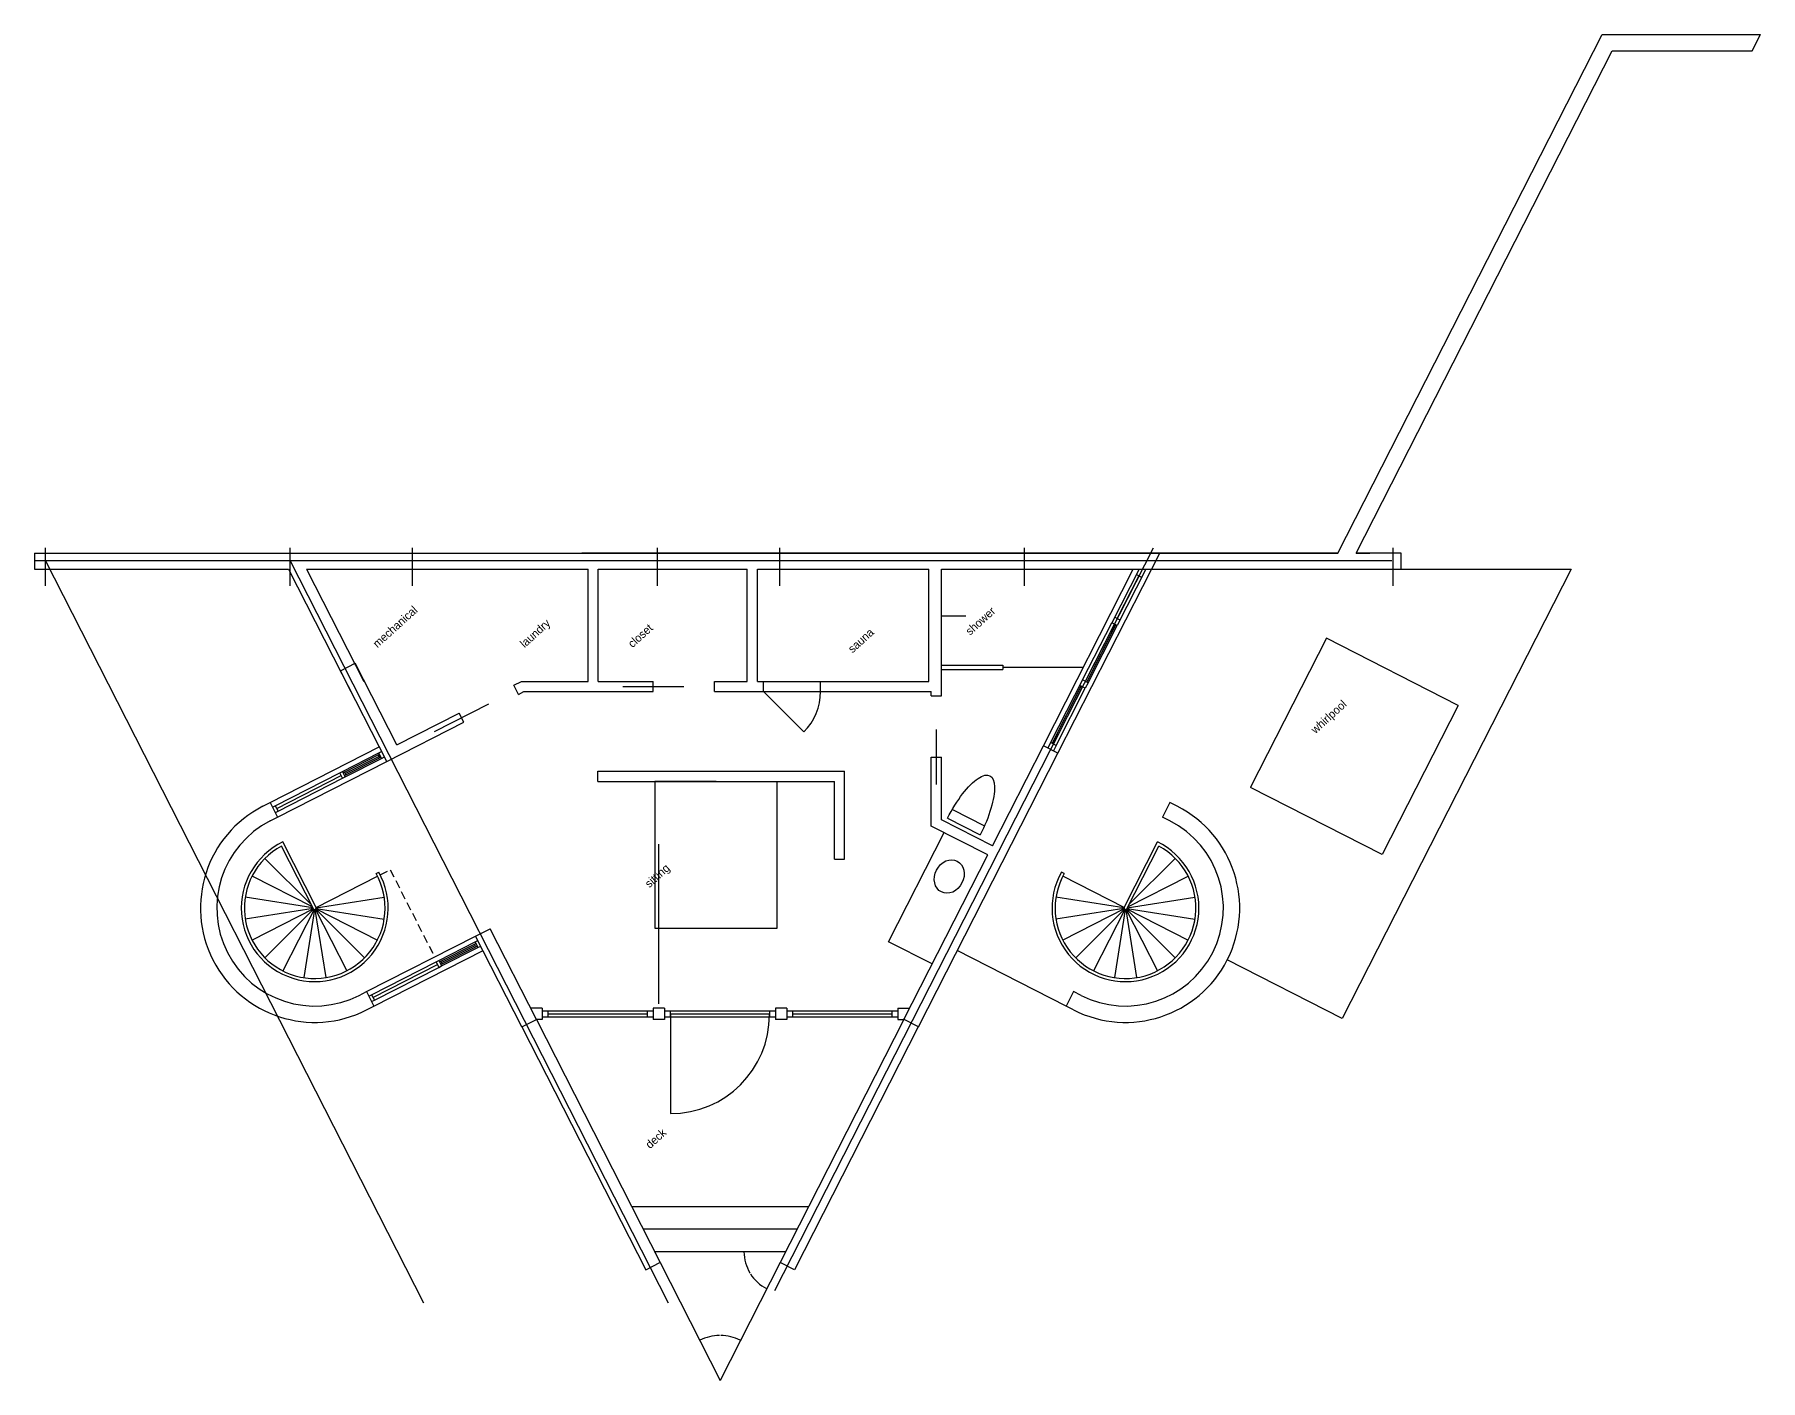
# Model space of a CAD drawing. Header units: inches. Extents: x -43639 to 75791, y -33466 to 47612.
# Drawn here: x 16189 to 17035, y 5162 to 5822 of the extents above; entities that cross this region are included whole.
import ezdxf

# ---------------------------------------------------------------- set-up
doc = ezdxf.new("R2010")
doc.units = ezdxf.units.IN
doc.header["$LTSCALE"] = 8
doc.header["$MEASUREMENT"] = 0
doc.linetypes.add('DASHED', pattern=[0.75, 0.5, -0.25])
doc.layers.get('Defpoints').update_dxf_attribs({"linetype": 'CONTINUOUS'})
for name, color, linetype in [('A-Elev', 7, 'CONTINUOUS'), ('A-fixtures', 140, 'CONTINUOUS'), ('A-millwork', 252, 'CONTINUOUS'), ('A-walls', 7, 'CONTINUOUS')]:
    doc.layers.add(name, color=color, linetype=linetype)
doc.styles.get("Standard").update_dxf_attribs({"font": 'txt', "height": 0.2})
doc.dimstyles.get("Standard").update_dxf_attribs({"dimtxt": 0.18, "dimasz": 0.18, "dimexe": 0.18, "dimexo": 0.0625, "dimgap": 0.09, "dimtad": 0, "dimtih": 1, "dimtoh": 1, "dimdec": 4, "dimzin": 0, "dimdsep": 46, "dimtxsty": 'Standard', "dimcen": 0.09, "dimadec": 0, "dimazin": 0, "dimtfac": 1, "dimtdec": 4, "dimtofl": 0, "dimtmove": 0, "dimatfit": 3, "dimfxl": 0, "dimtolj": 1, "dimtzin": 0, "dimarcsym": 0})

# ---------------------------------------------------------------- blocks, each defined once
blk = doc.blocks.new('*D65')
at = {"layer": 'A-Elev', "color": 0, "lineweight": -2}
for start, end in [(180.50201, 210.88056), (212.12357, 242.49799)]:
    blk.add_arc((16557.41, 5225.27), 20.54, start, end, dxfattribs=at)
at = {"layer": 'A-Elev', "color": 0}
for points in [[(16536.83, 5225.09), (16536.89, 5225.09), (16536.86, 5225.27)], [(16547.93, 5207.07), (16547.91, 5207.02), (16548.08, 5206.96)]]:
    blk.add_solid(points, dxfattribs=at)
at = {"layer": 'Defpoints', "color": 0}
for p in [(16492.89, 5225.27, -25128), (16557.35, 5225.27, -25128), (16538.23, 5217.9), (16554.62, 5219.79, -8376), (16525.18, 5162.01, -8376)]:
    blk.add_point(p, dxfattribs=at)
at = {"layer": 'A-Elev', "color": 0, "insert": (16539.89, 5214.53), "char_height": 0.2, "attachment_point": 5}
blk.add_mtext('\\A1;63°', dxfattribs=at)
blk = doc.blocks.new('*D66')
at = {"layer": 'A-Elev', "color": 0, "lineweight": -2}
for start, end in [(90.83897, 116.53296), (63.46704, 89.16103)]:
    blk.add_arc((16525.18, 5162.01), 22.08, start, end, dxfattribs=at)
at = {"layer": 'A-Elev', "color": 0}
for points in [[(16515.33, 5181.74), (16515.3, 5181.8), (16515.15, 5181.69)], [(16535.06, 5181.8), (16535.03, 5181.74), (16535.2, 5181.69)]]:
    blk.add_solid(points, dxfattribs=at)
at = {"layer": 'Defpoints', "color": 0}
for p in [(16495.74, 5219.79, -8376), (16554.62, 5219.79, -8376), (16528.63, 5183.82), (16525.18, 5162.01, -8376), (16525.18, 5162.01, -8376)]:
    blk.add_point(p, dxfattribs=at)
at = {"layer": 'A-Elev', "color": 0, "insert": (16525.18, 5184.1), "char_height": 0.2, "attachment_point": 5}
blk.add_mtext('\\A1;54°', dxfattribs=at)

msp = doc.modelspace()

# ---------------------------------------------------------------- linework, layer by layer
at = {"layer": 'A-Elev', "elevation": -8375.99907}
msp.add_lwpolyline([(16523.20206, 5455.67419), (16493.20206, 5455.67419), (16493.20206, 5383.67419), (16553.20206, 5383.67419), (16553.20206, 5455.67419)], dxfattribs=at)
at = {"layer": 'A-fixtures'}
for p, q in [((16639.04356, 5441.96259, -8375.99122), (16654.8239, 5433.92211, -8375.99122)), ((16636.64472, 5437.57323, -8375.99122), (16652.68284, 5429.4014, -8375.99122))]:
    msp.add_line(p, q, dxfattribs=at)
at = {"layer": 'A-fixtures', "extrusion": (0, 0, -1)}
msp.add_ellipse((16644.66378, 5433.48732, -8375.99122), major_axis=(12.71173, 24.94818), ratio=0.321428571, start_param=4.71238898, end_param=7.853981634, dxfattribs=at)
at = {"layer": 'A-millwork'}
for p, q in [((16607.77279, 5377.08836, -8375.99618), (16635.01222, 5430.54875, -8375.99973)), ((16629.15695, 5366.19259, -8375.99477), (16607.77279, 5377.08836, -8375.99618))]:
    msp.add_line(p, q, dxfattribs=at)
msp.add_arc((16546.4434, 5499.67419, -8375.99122), 28, 315, 360, dxfattribs=at)
at = {"layer": 'A-walls'}
for p, q in [((16828.0677, 5567.48948, 0.00303), (16957.62055, 5821.75126, 0.00303)), ((17031.11547, 5813.75126, -5.87744), (17035.19167, 5821.75126, 8370.12256)), ((16837.04631, 5567.48948, 0.00303), (16962.52295, 5813.75126, 0.00303)), ((16189.0939, 5567.48948, -8376), (16828.0677, 5567.48948, -8376)), ((16189.0939, 5567.48948, -8376), (16189.0939, 5559.67419, -8376)), ((16828.0677, 5567.48948, -8376), (16457.3581, 5567.48948, -8376)), ((16859.09665, 5567.48948, -8376), (16837.04631, 5567.48948, -8376)), ((16837.04631, 5567.48948, -8376), (16843.63169, 5567.48948, -8376)), ((16859.09665, 5559.67419, 8370.12256), (16859.09665, 5567.48948, 8370.12256)), ((16189.0939, 5559.67419, -8376), (16313.58239, 5559.67419, -8376)), ((16313.58239, 5559.67419, -8376), (16344.15391, 5499.67419, -8376)), ((16322.50532, 5559.67419, -8376), (16460.4434, 5559.67419, -8376)), ((16322.50532, 5559.67419, -8376), (16350.52922, 5504.67419, -8376)), ((16460.4434, 5504.67419, -8376.00645), (16460.4434, 5559.67419, -8376.00645)), ((16465.4434, 5504.67419, -8376.00645), (16465.4434, 5559.67419, -8376.00645)), ((16465.4434, 5559.67419, -8376), (16538.4434, 5559.67419, -8376)), ((16538.4434, 5504.67419, -8376.00488), (16538.4434, 5559.67419, -8376.00488)), ((16543.4434, 5504.67419, -8376.00488), (16543.4434, 5559.67419, -8376.00488)), ((16543.4434, 5559.67419, -8376), (16627.50016, 5559.67419, -8376)), ((16627.50016, 5504.67419, -8375.98634), (16627.50016, 5559.67419, -8375.98634)), ((16633.71815, 5500.58217, -8375.99122), (16633.71815, 5559.67419, -8375.99122)), ((16633.71815, 5559.67419, -8376), (16859.09665, 5559.67419, -8376)), ((16730.54656, 5559.67419, -8376), (16717.18867, 5533.45784, -8376)), ((16733.91354, 5559.67419, -8376), (16719.86169, 5532.09587, -8376)), ((16719.88715, 5535.44988, -8376), (16730.5211, 5556.32019, -8376)), ((16645.71815, 5536.58217, -8376.00215), (16633.71815, 5536.58217, -8375.99122)), ((16704.22448, 5504.71015, -8376), (16718.52518, 5532.77686, -8376)), ((16704.89273, 5504.36966, -8376), (16719.19343, 5532.43636, -8376)), ((16705.56099, 5504.02917, -8376), (16719.86169, 5532.09587, -8376)), ((16339.05041, 5509.93062, 8370.12497), (16346.30876, 5513.62893, 8370.12497)), ((16361.74214, 5465.39559, 8370.12256), (16339.05041, 5509.93062, 8370.12256)), ((16366.73054, 5473.54893, 8370.12256), (16346.30876, 5513.62893, 8370.12256)), ((16633.71815, 5512.58217, -8376.00488), (16663.71815, 5512.58217, -8376.00488)), ((16633.71815, 5510.58217, -8376.00488), (16663.71815, 5510.58217, -8376.00488)), ((16663.71815, 5512.58217, -8376.00488), (16663.71815, 5510.58217, -8376.00488)), ((16424.07472, 5502.76725, 8370.12256), (16427.8173, 5504.67419, 8370.12256)), ((16426.34467, 5498.31222, 8370.12256), (16424.07472, 5502.76725, 8370.12256)), ((16426.34467, 5498.31222, 8370.12256), (16429.01769, 5499.67419, 8370.12256)), ((16427.8173, 5504.67419, -8376), (16460.4434, 5504.67419, -8376)), ((16429.01769, 5499.67419, -8375.99487), (16492.4434, 5499.67419, -8375.99079)), ((16465.4434, 5504.67419, -8376.00645), (16492.4434, 5504.67419, -8375.98677)), ((16477.4434, 5502.17419, -8375.99079), (16507.4434, 5502.17419, -8375.99079)), ((16492.4434, 5499.67419, -8375.99079), (16492.4434, 5504.67419, -8375.99079)), ((16522.4434, 5504.67419, -8375.99122), (16538.4434, 5504.67419, -8375.99122)), ((16522.4434, 5499.67419, -8375.98634), (16522.4434, 5504.67419, -8375.98634)), ((16522.4434, 5499.67419, -8375.98634), (16548.22541, 5499.67419, -8375.98634)), ((16543.4434, 5504.67419, -8375.99122), (16546.4434, 5504.67419, -8375.99122)), ((16546.4434, 5499.67419, -8375.99122), (16546.4434, 5504.67419, -8375.99122)), ((16546.4434, 5499.67419, -8375.99122), (16566.24239, 5479.8752, -8376.00419)), ((16574.4434, 5499.67419, -8375.99122), (16574.4434, 5504.67419, -8375.99122)), ((16574.4434, 5504.67419, -8375.98634), (16627.50016, 5504.67419, -8375.98634)), ((16574.4434, 5499.67419, -8375.99122), (16628.71815, 5499.67419, -8375.99122)), ((16628.71815, 5497.58217, -8375.99122), (16628.71815, 5499.67419, -8375.99122)), ((16633.71815, 5497.58217, -8375.99122), (16633.71815, 5500.58217, -8375.99122)), ((16702.88797, 5505.39114, -8376), (16687.22529, 5474.65141, -8376)), ((16687.89355, 5474.31092, -8376), (16702.19425, 5502.37762, -8376)), ((16688.5618, 5473.97043, -8376), (16702.8625, 5502.03713, -8376)), ((16705.56099, 5504.02917, -8376), (16704.19901, 5501.35615, -8376)), ((16385.1144, 5480.11016, 8370.12256), (16411.8446, 5493.72988, 8370.12256)), ((16628.71815, 5497.58217, -8375.99122), (16633.71815, 5497.58217, -8375.99122)), ((16361.74214, 5465.39559, 8370.12256), (16399.61447, 5484.69251, 8370.12256)), ((16366.73054, 5473.54893, 8370.12256), (16397.34452, 5489.14754, 8370.12256)), ((16399.61447, 5484.69251, 8370.12256), (16397.34452, 5489.14754, 8370.12256)), ((16631.21815, 5454.08217, -8375.99366), (16631.21815, 5481.08217, -8375.98878)), ((16687.22529, 5474.65141, -8376), (16685.86332, 5471.97839, -8376)), ((16341.4378, 5459.53931, 8370.12256), (16357.92142, 5467.93814, 8370.12256)), ((16358.24918, 5468.94689, 8370.12256), (16357.58093, 5468.60639, 8370.12256)), ((16357.58093, 5468.60639, 8370.12256), (16358.26191, 5467.26988, 8370.12256)), ((16357.90869, 5469.61514, 8370.12256), (16359.2452, 5470.29613, 8370.12256)), ((16359.27066, 5466.94212, 8370.12256), (16357.90869, 5469.61514, 8370.12256)), ((16358.26191, 5467.26988, 8370.12256), (16358.93017, 5467.61038, 8370.12256)), ((16359.27066, 5466.94212, 8370.12256), (16360.60717, 5467.62311, 8370.12256)), ((16622.39785, 5335.3056, -8376), (16690.76386, 5469.48144, -8376)), ((16628.71815, 5433.75574, -8375.99122), (16628.71815, 5467.58217, -8375.99122)), ((16633.71815, 5436.81974, -8375.99122), (16633.71815, 5467.58217, -8375.99122)), ((16658.66633, 5424.10801, -8375.99739), (16683.63581, 5473.11337, -8376)), ((16689.89831, 5473.28944, -8376), (16688.53634, 5470.61642, -8376)), ((16307.8023, 5442.40117, 8370.12256), (16339.43303, 5458.51783, 8370.12256)), ((16338.75205, 5459.85434, 8370.12256), (16340.08856, 5460.53533, 8370.12256)), ((16340.11402, 5457.18132, 8370.12256), (16338.75205, 5459.85434, 8370.12256)), ((16341.45053, 5457.86231, 8370.12256), (16340.08856, 5460.53533, 8370.12256)), ((16340.11402, 5457.18132, 8370.12256), (16341.45053, 5457.86231, 8370.12256)), ((16341.0973, 5460.20757, 8370.12256), (16340.42905, 5459.86708, 8370.12256)), ((16341.0973, 5460.20757, 8370.12256), (16341.77829, 5458.87106, 8370.12256)), ((16341.11004, 5458.53057, 8370.12256), (16341.77829, 5458.87106, 8370.12256)), ((16465.17871, 5455.67419, -8375.99785), (16465.17871, 5460.67419, -8375.99785)), ((16586.22541, 5417.49914, -8376.00021), (16586.22541, 5460.67419, -8376.00021)), ((16581.22541, 5417.49914, -8376.00021), (16581.22541, 5455.67419, -8376.00021)), ((16301.0416, 5443.44573, 8370.12256), (16304.64983, 5445.28421, 8370.12256)), ((16304.64983, 5445.28421, 8370.12256), (16308.28175, 5438.15616, 8370.12256)), ((16305.78481, 5443.0567, 8370.12256), (16307.12132, 5443.73768, 8370.12256)), ((16307.12132, 5443.73768, 8370.12256), (16308.48329, 5441.06466, 8370.12256)), ((16307.14678, 5440.38368, 8370.12256), (16308.48329, 5441.06466, 8370.12256)), ((16745.7076, 5445.28421, 8370.12256), (16742.07567, 5438.15616, 8370.12256)), ((16749.31583, 5443.44573, 8370.12256), (16745.7076, 5445.28421, 8370.12256)), ((16304.67352, 5436.31767, 8370.12256), (16308.28175, 5438.15616, 8370.12256)), ((16745.68391, 5436.31767, 8370.12256), (16742.07567, 5438.15616, 8370.12256)), ((16581.22541, 5417.49914, -8376.00509), (16586.22541, 5417.49914, -8376.00509)), ((16615.26543, 5338.92894, -8375.99858), (16656.39638, 5419.65298, -8375.99122)), ((16405.32523, 5379.85896, 8370.12803), (16412.40908, 5383.46836, 8370.12803)), ((16435.10081, 5338.93333, 8370.12256), (16412.40908, 5383.46836, 8370.12256)), ((16388.65281, 5366.87463, 8370.12256), (16405.13643, 5375.27346, 8370.12256)), ((16404.79594, 5375.94171, 8370.12256), (16405.46419, 5376.28221, 8370.12256)), ((16405.47692, 5374.6052, 8370.12256), (16404.79594, 5375.94171, 8370.12256)), ((16405.1237, 5376.95046, 8370.12256), (16406.46021, 5377.63145, 8370.12256)), ((16405.1237, 5376.95046, 8370.12256), (16406.48567, 5374.27744, 8370.12256)), ((16428.01696, 5335.32393, 8370.12256), (16405.32523, 5379.85896, 8370.12256)), ((16406.14518, 5374.9457, 8370.12256), (16405.47692, 5374.6052, 8370.12256)), ((16406.48567, 5374.27744, 8370.12256), (16407.82218, 5374.95843, 8370.12256)), ((16355.01731, 5349.73649, 8370.12256), (16386.64804, 5365.85316, 8370.12256)), ((16385.96706, 5367.18967, 8370.12256), (16387.30357, 5367.87065, 8370.12256)), ((16385.96706, 5367.18967, 8370.12256), (16387.32903, 5364.51665, 8370.12256)), ((16387.30357, 5367.87065, 8370.12256), (16388.66554, 5365.19763, 8370.12256)), ((16387.32903, 5364.51665, 8370.12256), (16388.66554, 5365.19763, 8370.12256)), ((16387.64406, 5367.2024, 8370.12256), (16388.31232, 5367.54289, 8370.12256)), ((16388.9933, 5366.20638, 8370.12256), (16388.31232, 5367.54289, 8370.12256)), ((16388.9933, 5366.20638, 8370.12256), (16388.32505, 5365.86589, 8370.12256)), ((16348.25661, 5350.78105, 8370.12803), (16351.86484, 5352.61953, 8370.12803)), ((16351.86484, 5352.61953, 8370.12256), (16355.49677, 5345.49148, 8370.12256)), ((16352.99982, 5350.39202, 8370.12256), (16354.33633, 5351.073, 8370.12256)), ((16354.33633, 5351.073, 8370.12256), (16355.6983, 5348.39998, 8370.12256)), ((16354.36179, 5347.719, 8370.12256), (16355.6983, 5348.39998, 8370.12256)), ((16698.49259, 5352.61953, 8370.12256), (16694.86066, 5345.49148, 8370.12256)), ((16702.10082, 5350.78105, 8370.12803), (16698.49259, 5352.61953, 8370.12803)), ((16351.88853, 5343.653, 8370.12256), (16355.49677, 5345.49148, 8370.12256)), ((16428.01696, 5335.32393, 8370.12497), (16435.10081, 5338.93333, 8370.12497)), ((16435.12303, 5344.49972, -8370.12259), (16432.37303, 5344.49972, -8370.12259)), ((16435.17871, 5344.49972, -0.00003), (16432.42871, 5344.49972, -0.00003)), ((16437.87303, 5338.99972, -8370.12259), (16435.06698, 5338.99972, -8370.12259)), ((16437.87303, 5344.49972, -8370.12259), (16435.12303, 5344.49972, -8370.12259)), ((16437.87303, 5344.49972, -8370.12259), (16437.87303, 5338.99972, -8370.12259)), ((16437.87303, 5343.24972, -8370.12259), (16440.87303, 5343.24972, -8370.12259)), ((16437.87303, 5340.24972, -8370.12259), (16440.87303, 5340.24972, -8370.12259)), ((16440.87303, 5340.24972, -8370.1274), (16440.87303, 5343.24972, -8370.1274)), ((16440.87303, 5341.74972, -8370.12259), (16489.37303, 5341.74972, -8370.12253)), ((16489.37303, 5343.24972, -8370.12259), (16489.37303, 5340.24972, -8370.12259)), ((16489.37303, 5343.24972, -8370.12253), (16492.37303, 5343.24972, -8370.12259)), ((16489.37303, 5340.24972, -8370.12253), (16492.37303, 5340.24972, -8370.12253)), ((16492.37303, 5344.49972, -8370.12259), (16492.37303, 5338.99972, -8370.12259)), ((16495.12303, 5344.49972, -8370.12259), (16492.37303, 5344.49972, -8370.12259)), ((16497.87303, 5338.99972, -8370.12259), (16492.37303, 5338.99972, -8370.12259)), ((16497.87303, 5344.49972, -8370.12259), (16495.12303, 5344.49972, -8370.12259)), ((16497.87303, 5344.49972, -8370.12259), (16497.87303, 5338.99972, -8370.12259)), ((16497.87303, 5343.24972, -8370.12259), (16500.87303, 5343.24972, -8370.12259)), ((16497.87303, 5340.24972, -8370.12259), (16500.87303, 5340.24972, -8370.12259)), ((16500.87303, 5340.24972, -8370.1274), (16500.87303, 5343.24972, -8370.1274)), ((16500.87303, 5341.74972, -8370.12259), (16549.37303, 5341.74972, -8370.12253)), ((16500.87303, 5341.29666, -8375.99759), (16500.87303, 5292.79666, -8375.99759)), ((16549.37303, 5343.24972, -8370.12253), (16552.37303, 5343.24972, -8370.12259)), ((16549.37303, 5343.24972, -8370.12259), (16549.37303, 5340.24972, -8370.12259)), ((16549.37303, 5340.24972, -8370.12253), (16552.37303, 5340.24972, -8370.12253)), ((16555.12303, 5344.49972, -8370.12259), (16552.37303, 5344.49972, -8370.12259)), ((16552.37303, 5344.49972, -8370.12259), (16552.37303, 5338.99972, -8370.12259)), ((16557.87303, 5338.99972, -8370.12259), (16552.37303, 5338.99972, -8370.12259)), ((16557.87303, 5344.49972, -8370.12259), (16555.12303, 5344.49972, -8370.12259)), ((16557.87303, 5344.49972, -8370.12259), (16557.87303, 5338.99972, -8370.12259)), ((16557.87303, 5343.24972, -8370.12259), (16560.87303, 5343.24972, -8370.12259)), ((16557.87303, 5340.24972, -8370.12259), (16560.87303, 5340.24972, -8370.12259)), ((16560.87303, 5340.24972, -8370.1274), (16560.87303, 5343.24972, -8370.1274)), ((16560.87303, 5341.74972, -8370.11779), (16609.37303, 5341.74972, -8370.11772)), ((16609.37303, 5343.24972, -8370.11778), (16609.37303, 5340.24972, -8370.11778)), ((16609.37303, 5343.24972, -8370.11772), (16612.37303, 5343.24972, -8370.11778)), ((16609.37303, 5340.24972, -8370.11772), (16612.37303, 5340.24972, -8370.11772)), ((16612.37303, 5344.49972, -8370.12259), (16615.12303, 5344.49972, -8370.12259)), ((16612.37303, 5344.49972, -8370.12259), (16612.37303, 5338.99972, -8370.12259)), ((16612.37303, 5338.99972, -8370.12259), (16615.07064, 5338.99972, -8370.12259)), ((16622.39785, 5335.3056, 8370.12497), (16615.04361, 5339.04163, 8370.12497)), ((16615.12303, 5344.49972, -8370.12259), (16617.87303, 5344.49972, -8370.12259)), ((16698.46889, 5343.653, 8370.12256), (16694.86066, 5345.49148, 8370.12256))]:
    msp.add_line(p, q, dxfattribs=at)
at = {"layer": 'A-walls', "color": 7}
for p, q in [((16957.62055, 5821.75126, 8370.12256), (17035.19167, 5821.75126, 8370.12256)), ((16962.52295, 5813.75126, -5.87744), (17031.11547, 5813.75126, -5.87744)), ((16731.85761, 5555.6392, -8376), (16729.18459, 5557.00117, -8376)), ((16721.22366, 5534.76889, -8376), (16718.55064, 5536.13086, -8376)), ((16719.86169, 5532.09587, -8376), (16717.18867, 5533.45784, -8376)), ((16704.19901, 5501.35615, -8376), (16701.52599, 5502.71812, -8376)), ((16705.56099, 5504.02917, -8376), (16702.88797, 5505.39114, -8376)), ((16689.89831, 5473.28944, -8376), (16687.22529, 5474.65141, -8376)), ((16690.76386, 5469.48144, -8376), (16683.63581, 5473.11337, -8376)), ((16465.17871, 5460.67419, -8375.99785), (16586.22541, 5460.67419, -8376.00009)), ((16465.17871, 5455.67419, -8375.99785), (16581.22541, 5455.67419, -8376.00029)), ((16656.39638, 5419.65298, -8375.99122), (16628.71815, 5433.75574, -8375.99122)), ((16658.66633, 5424.10801, -8375.99122), (16633.71815, 5436.81974, -8375.99122))]:
    msp.add_line(p, q, dxfattribs=at)
at = {"layer": 'A-walls', "color": 5}
for p, q in [((16194.41484, 5551.4631, -8376), (16194.41484, 5570.21158, -8376)), ((16314.41484, 5551.4631, -8376), (16314.41484, 5570.21158, -8376)), ((16374.41484, 5551.4631, -8376), (16374.41484, 5570.21158, -8376)), ((16494.41484, 5551.4631, -8376), (16494.41484, 5570.21158, -8376)), ((16552.06658, 5206.08347, -8376), (16737.59912, 5570.21158, -8376)), ((16554.41484, 5551.4631, -8376), (16554.41484, 5570.21158, -8376)), ((16674.41484, 5551.4631, -8376), (16674.41484, 5570.21158, -8376)), ((16855.09665, 5551.4631, -5.87744), (16855.09665, 5570.21158, -5.87744)), ((16189.0939, 5563.96209, -8376), (16854.41484, 5563.96209, -8376)), ((16379.94738, 5199.83398, -8376), (16194.41484, 5563.96209, -8376)), ((16499.94738, 5199.83398, -8376), (16314.41484, 5563.96209, -8376)), ((16495.12303, 5346.70876, -8376), (16495.12303, 5424.89835, -8376))]:
    msp.add_line(p, q, dxfattribs=at)
at = {"layer": 'A-walls', "color": 253}
for p, q in [((16690.76386, 5469.48144, -16752.00065), (16740.70145, 5567.48948, -16752.00065)), ((16683.63581, 5473.11337, -16752.00065), (16727.74075, 5559.67419, -16752.00065)), ((16942.43797, 5559.67419, -8375.99453), (16830.1952, 5339.38536, -8375.99453)), ((16859.09665, 5559.67419, 8370.12256), (16942.43797, 5559.67419, 8370.12256)), ((16702.88797, 5505.39114, -8376), (16717.18867, 5533.45784, -8376)), ((16546.4434, 5504.67419, -8375.99122), (16574.4434, 5504.67419, -8375.99122)), ((16548.22541, 5499.67419, -8375.98634), (16576.22541, 5499.67419, -8375.98634)), ((16689.89831, 5473.28944, -8376), (16704.19901, 5501.35615, -8376)), ((16304.64983, 5445.28421, 8370.12256), (16358.11022, 5472.52364, 8370.12256)), ((16628.71815, 5467.58217, -8375.99122), (16633.71815, 5467.58217, -8375.99122)), ((16308.28175, 5438.15616, 8370.12256), (16361.74214, 5465.39559, 8370.12256)), ((16325.79681, 5393.20887, 8370.12256), (16310.13784, 5423.94133, 8370.12256)), ((16327.13332, 5393.88985, 8370.12256), (16310.79321, 5425.95913, 8370.12256)), ((16723.22411, 5393.88985, 8370.12256), (16739.56422, 5425.95913, 8370.12256)), ((16724.56062, 5393.20887, 8370.12256), (16740.21959, 5423.94133, 8370.12256)), ((16356.49474, 5410.53373, 8370.12256), (16357.83246, 5411.21534, 8370.12256)), ((16693.86269, 5410.53373, 8370.12256), (16692.52497, 5411.21534, 8370.12256)), ((16351.86484, 5352.61953, 8370.12256), (16405.32523, 5379.85896, 8370.12256)), ((16355.49677, 5345.49148, 8370.12256), (16408.95716, 5372.73091, 8370.12256)), ((16694.86066, 5345.49148, 8370.12256), (16641.45325, 5372.70392, 8370.12256)), ((16830.1952, 5339.38536, 8370.12256), (16773.78873, 5368.12589, 8370.12256)), ((16435.10081, 5338.93333, 8370.12497), (16495.79383, 5219.81658, 8370.12497)), ((16440.87303, 5343.24972, -8370.12259), (16489.37303, 5343.24972, -8370.12253)), ((16440.87303, 5340.24972, -8370.12259), (16489.37303, 5340.24972, -8370.12253)), ((16500.87303, 5343.24972, -8370.12259), (16549.37303, 5343.24972, -8370.12253)), ((16500.87303, 5340.24972, -8370.12259), (16549.37303, 5340.24972, -8370.12253)), ((16615.25662, 5338.93333, 8370.12497), (16554.5636, 5219.81658, 8370.12497)), ((16560.87303, 5343.24972, -8370.11779), (16609.37303, 5343.24972, -8370.11772)), ((16560.87303, 5340.24972, -8370.11779), (16609.37303, 5340.24972, -8370.11772)), ((16428.01696, 5335.32393, 8370.12256), (16488.70998, 5216.20718, 8370.12256)), ((16622.34046, 5335.32393, 8370.12256), (16561.64745, 5216.20718, 8370.12256)), ((16481.6847, 5247.26706, -8375.98607), (16568.56137, 5247.26706, -8375.99852)), ((16488.70998, 5216.20718, -8376), (16495.69665, 5219.76706, -8376)), ((16561.64745, 5216.20718, -8376), (16554.66078, 5219.76706, -8376))]:
    msp.add_line(p, q, dxfattribs=at)
at = {"layer": 'A-walls', "color": 252}
for p, q in [((16822.39996, 5525.81985, -16752), (16785.17273, 5452.75732, -16752)), ((16887.0184, 5492.89511, -16752), (16822.4482, 5525.79527, -16752)), ((16663.71815, 5511.67419, -8376), (16703.28353, 5511.67419, -8376)), ((16886.97015, 5492.91969, -16752), (16849.74293, 5419.85716, -16752)), ((16340.08856, 5460.53533, 8370.12256), (16357.90869, 5469.61514, 8370.12256)), ((16341.0973, 5460.20757, 8370.12256), (16357.58093, 5468.60639, 8370.12256)), ((16341.45053, 5457.86231, 8370.12256), (16359.27066, 5466.94212, 8370.12256)), ((16341.77829, 5458.87106, 8370.12256), (16358.26191, 5467.26988, 8370.12256)), ((16307.12132, 5443.73768, 8370.12256), (16338.75205, 5459.85434, 8370.12256)), ((16308.48329, 5441.06466, 8370.12256), (16340.11402, 5457.18132, 8370.12256)), ((16849.79118, 5419.83258, -16752), (16785.22098, 5452.73273, -16752)), ((16324.74888, 5395.26555, 8370.12256), (16302.06988, 5417.94454, 8370.12256)), ((16725.60855, 5395.26555, 8370.12256), (16748.28755, 5417.94454, 8370.12256)), ((16325.32816, 5394.12864, 8370.12256), (16295.72534, 5409.21203, 8370.12256)), ((16327.13332, 5393.88985, 8370.12256), (16357.20479, 5409.21203, 8370.12256)), ((16723.22411, 5393.88985, 8370.12256), (16693.15264, 5409.21203, 8370.12256)), ((16725.02926, 5394.12864, 8370.12256), (16754.63209, 5409.21203, 8370.12256)), ((16325.54943, 5393.69438, 8370.12256), (16292.38982, 5398.94635, 8370.12256)), ((16327.20583, 5393.66669, 8370.12256), (16360.54031, 5398.94635, 8370.12256)), ((16723.1516, 5393.66669, 8370.12256), (16689.81711, 5398.94635, 8370.12256)), ((16724.808, 5393.69438, 8370.12256), (16757.96761, 5398.94635, 8370.12256)), ((16325.68618, 5393.426, 8370.12256), (16292.38982, 5388.15237, 8370.12256)), ((16325.79681, 5393.20887, 8370.12256), (16295.72534, 5377.88669, 8370.12256)), ((16325.93474, 5393.01903, 8370.12256), (16302.06988, 5369.15418, 8370.12256)), ((16326.12457, 5392.88111, 8370.12256), (16310.80239, 5362.80964, 8370.12256)), ((16326.34774, 5392.80859, 8370.12256), (16321.06808, 5359.47411, 8370.12256)), ((16326.58239, 5392.80859, 8370.12256), (16331.86206, 5359.47411, 8370.12256)), ((16326.80556, 5392.88111, 8370.12256), (16342.12774, 5362.80964, 8370.12256)), ((16326.9954, 5393.01903, 8370.12256), (16350.86025, 5369.15418, 8370.12256)), ((16327.13332, 5393.20887, 8370.12256), (16357.20479, 5377.88669, 8370.12256)), ((16327.20583, 5393.43204, 8370.12256), (16360.54031, 5388.15237, 8370.12256)), ((16723.1516, 5393.43204, 8370.12256), (16689.81711, 5388.15237, 8370.12256)), ((16723.22411, 5393.20887, 8370.12256), (16693.15264, 5377.88669, 8370.12256)), ((16723.36203, 5393.01903, 8370.12256), (16699.49718, 5369.15418, 8370.12256)), ((16723.55187, 5392.88111, 8370.12256), (16708.22969, 5362.80964, 8370.12256)), ((16723.77504, 5392.80859, 8370.12256), (16718.49537, 5359.47411, 8370.12256)), ((16724.00969, 5392.80859, 8370.12256), (16729.28935, 5359.47411, 8370.12256)), ((16724.23285, 5392.88111, 8370.12256), (16739.55503, 5362.80964, 8370.12256)), ((16724.42269, 5393.01903, 8370.12256), (16748.28755, 5369.15418, 8370.12256)), ((16724.56062, 5393.20887, 8370.12256), (16754.63209, 5377.88669, 8370.12256)), ((16724.67125, 5393.426, 8370.12256), (16757.96761, 5388.15237, 8370.12256)), ((16387.30357, 5367.87065, 8370.12256), (16405.1237, 5376.95046, 8370.12256)), ((16388.31232, 5367.54289, 8370.12256), (16404.79594, 5375.94171, 8370.12256)), ((16388.66554, 5365.19763, 8370.12256), (16406.48567, 5374.27744, 8370.12256)), ((16388.9933, 5366.20638, 8370.12256), (16405.47692, 5374.6052, 8370.12256)), ((16354.33633, 5351.073, 8370.12256), (16385.96706, 5367.18967, 8370.12256)), ((16355.6983, 5348.39998, 8370.12256), (16387.32903, 5364.51665, 8370.12256)), ((16495.74085, 5219.78959, -8376), (16525.17871, 5162.01453, -8376)), ((16554.61657, 5219.78959, -8376), (16525.17871, 5162.01453, -8376))]:
    msp.add_line(p, q, dxfattribs=at)
at = {"layer": 'A-walls', "color": 253, "linetype": 'DASHED'}
for p, q in [((16358.5413, 5409.89302, 8370.12256), (16363.44184, 5412.38997, 8370.12256)), ((16363.44184, 5412.38997, 8370.12256), (16385.23338, 5369.62165, 8370.12256)), ((16481.6847, 5247.26706, -16752), (16568.56137, 5247.26706, -16752))]:
    msp.add_line(p, q, dxfattribs=at)
at = {"layer": 'A-walls', "color": 253, "linetype": 'Continuous'}
for p, q in [((16487.28948, 5236.26706, -16752), (16562.95659, 5236.26706, -16752)), ((16492.89426, 5225.26706, -25128), (16557.35181, 5225.26706, -25128))]:
    msp.add_line(p, q, dxfattribs=at)
at = {"layer": 'A-walls'}
for centre, radius, start, end in [((16326.46507, 5393.54936, 8370.12256), 56, 117, 297), ((16723.89236, 5393.54936, 8370.12256), 56, 243, 63), ((16326.46507, 5393.54936, 8370.12256), 48, 117, 297), ((16723.89236, 5393.54936, 8370.12256), 48, 243, 63), ((16723.89236, 5393.54936, 8370.12256), 0.75, 153, 333)]:
    msp.add_arc(centre, radius, start, end, dxfattribs=at)
at = {"layer": 'A-walls', "color": 253}
for centre, radius, start, end in [((16326.46507, 5393.54936, 8370.12256), 36, 115.80625156, 29.38801546), ((16326.46507, 5393.54936, 8370.12256), 34.5, 118.24565855, 29.49190637), ((16723.89236, 5393.54936, 8370.12256), 36, 150.61198454, 64.19374844), ((16723.89236, 5393.54936, 8370.12256), 34.5, 150.50809363, 61.75434145), ((16326.46507, 5393.54936, 8370.12256), 0.75, 207, 27), ((16500.87303, 5341.29666, -8375.99759), 48.5, 270, 360)]:
    msp.add_arc(centre, radius, start, end, dxfattribs=at)
msp.add_ellipse((16637.52203, 5409.04226, -8375.99795), major_axis=(-3.85892, -7.57356), ratio=0.823529412, dxfattribs=at)

# ---------------------------------------------------------------- texts
at = {"layer": 'A-walls'}
for s, p in [('mechanical', (16357.17161, 5520.91878, -8376)), ('laundry', (16429.30069, 5520.91878, -8376)), ('shower', (16647.7379, 5527.03798, -336)), ('closet', (16482.22088, 5520.91878, -8376)), ('sauna', (16590.11022, 5518.3719, -335.98634)), ('whirlpool', (16817.03342, 5478.80122, -8376)), ('sitting', (16490.51352, 5403.25672, -8376)), ('deck', (16490.80951, 5275.34399, -8376))]:
    msp.add_text(s, height=4, rotation=42.149, dxfattribs=at).set_placement(p)

# ---------------------------------------------------------------- dimensions: what is measured, and where the dimension line sits
at = {"layer": 'A-Elev'}
for base, line1, line2, picture, middle in [((16538.22814, 5217.9048), ((16554.61657, 5219.78959, -8376), (16525.17871, 5162.01453, -8376)), ((16492.89426, 5225.26706, -25128), (16557.35181, 5225.26706, -25128)), '*D65', (16539.89097, 5214.53293)), ((16528.63314, 5183.8249), ((16495.74085, 5219.78959, -8376), (16525.17871, 5162.01453, -8376)), ((16554.61657, 5219.78959, -8376), (16525.17871, 5162.01453, -8376)), '*D66', (16525.17871, 5184.09677))]:
    dim = msp.add_angular_dim_2l(base=base, line1=line1, line2=line2, dimstyle='Standard', override={"dimlunit": 3, "dimtmove": 2}, dxfattribs=at)
    dim.commit()
    dim.dimension.update_dxf_attribs({"geometry": picture, "text_midpoint": middle})

doc.saveas('drawing.dxf')
